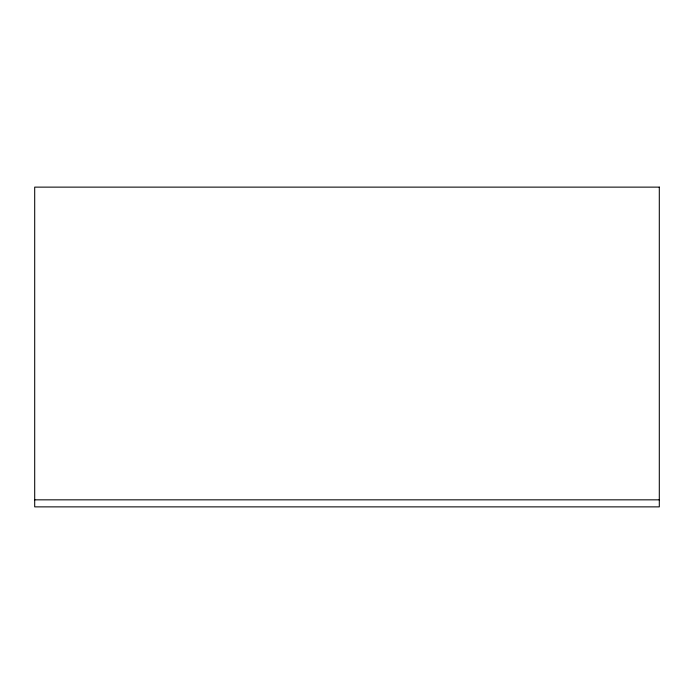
<?xml version="1.0" encoding="UTF-8"?>
<svg xmlns="http://www.w3.org/2000/svg" width="694" height="694" viewBox="0 0 694 694"><rect width="100%" height="100%" fill="white"/><g stroke="black" fill="none" stroke-linecap="round" stroke-linejoin="round"><path stroke-width="1.04" d="M34.7 499.836L659.3 499.836M659.3 187.128L34.7 187.128L34.7 506.872L659.3 506.872L659.3 187.128"/></g></svg>
